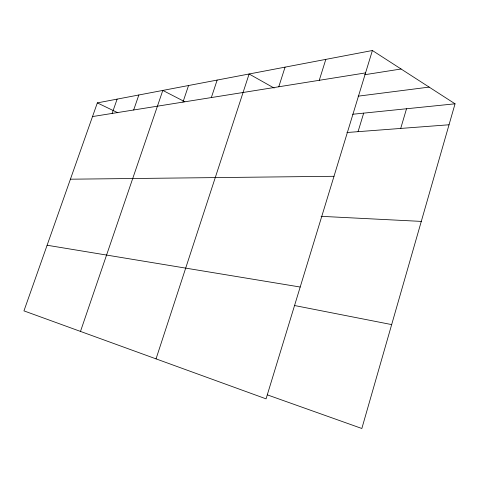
<?xml version="1.0" encoding="UTF-8"?>
<svg xmlns="http://www.w3.org/2000/svg" width="479" height="479" viewBox="0 0 479 479"><rect width="100%" height="100%" fill="white"/><g stroke="black" fill="none" stroke-linecap="round" stroke-linejoin="round"><path stroke-width="0.72" d="M372.393 50.511L266.061 398.851L23.95 310.877L97.345 102.889L372.393 50.511L455.05 103.811L361.843 428.489L267.36 394.87M400.707 128.438L406.521 108.763M358.053 131.671L363.675 113.14M319.265 80.304L325.822 59.378M278.778 86.777L285.071 67.138M156.04 358.873L249.116 73.988L274.126 88.07M211.341 97.566L217.149 80.071M182.96 102.105L188.552 85.519M80.484 331.42L162.812 90.417L184.828 101.752M133.659 109.99L138.85 94.986M112.122 113.433L117.127 99.117M92.513 116.571L365.555 72.898M364.651 74.736L401.067 69M358.154 96.165L429.136 87.1M352.676 114.259L455.05 103.811M346.898 132.515L449.033 124.774M70.413 179.2L333.995 176.29M321.092 216.328L421.292 221.4M47.11 245.242L300.195 287.029M294.621 305.536L391.666 324.594M97.345 102.889L117.834 112.763"/></g></svg>
